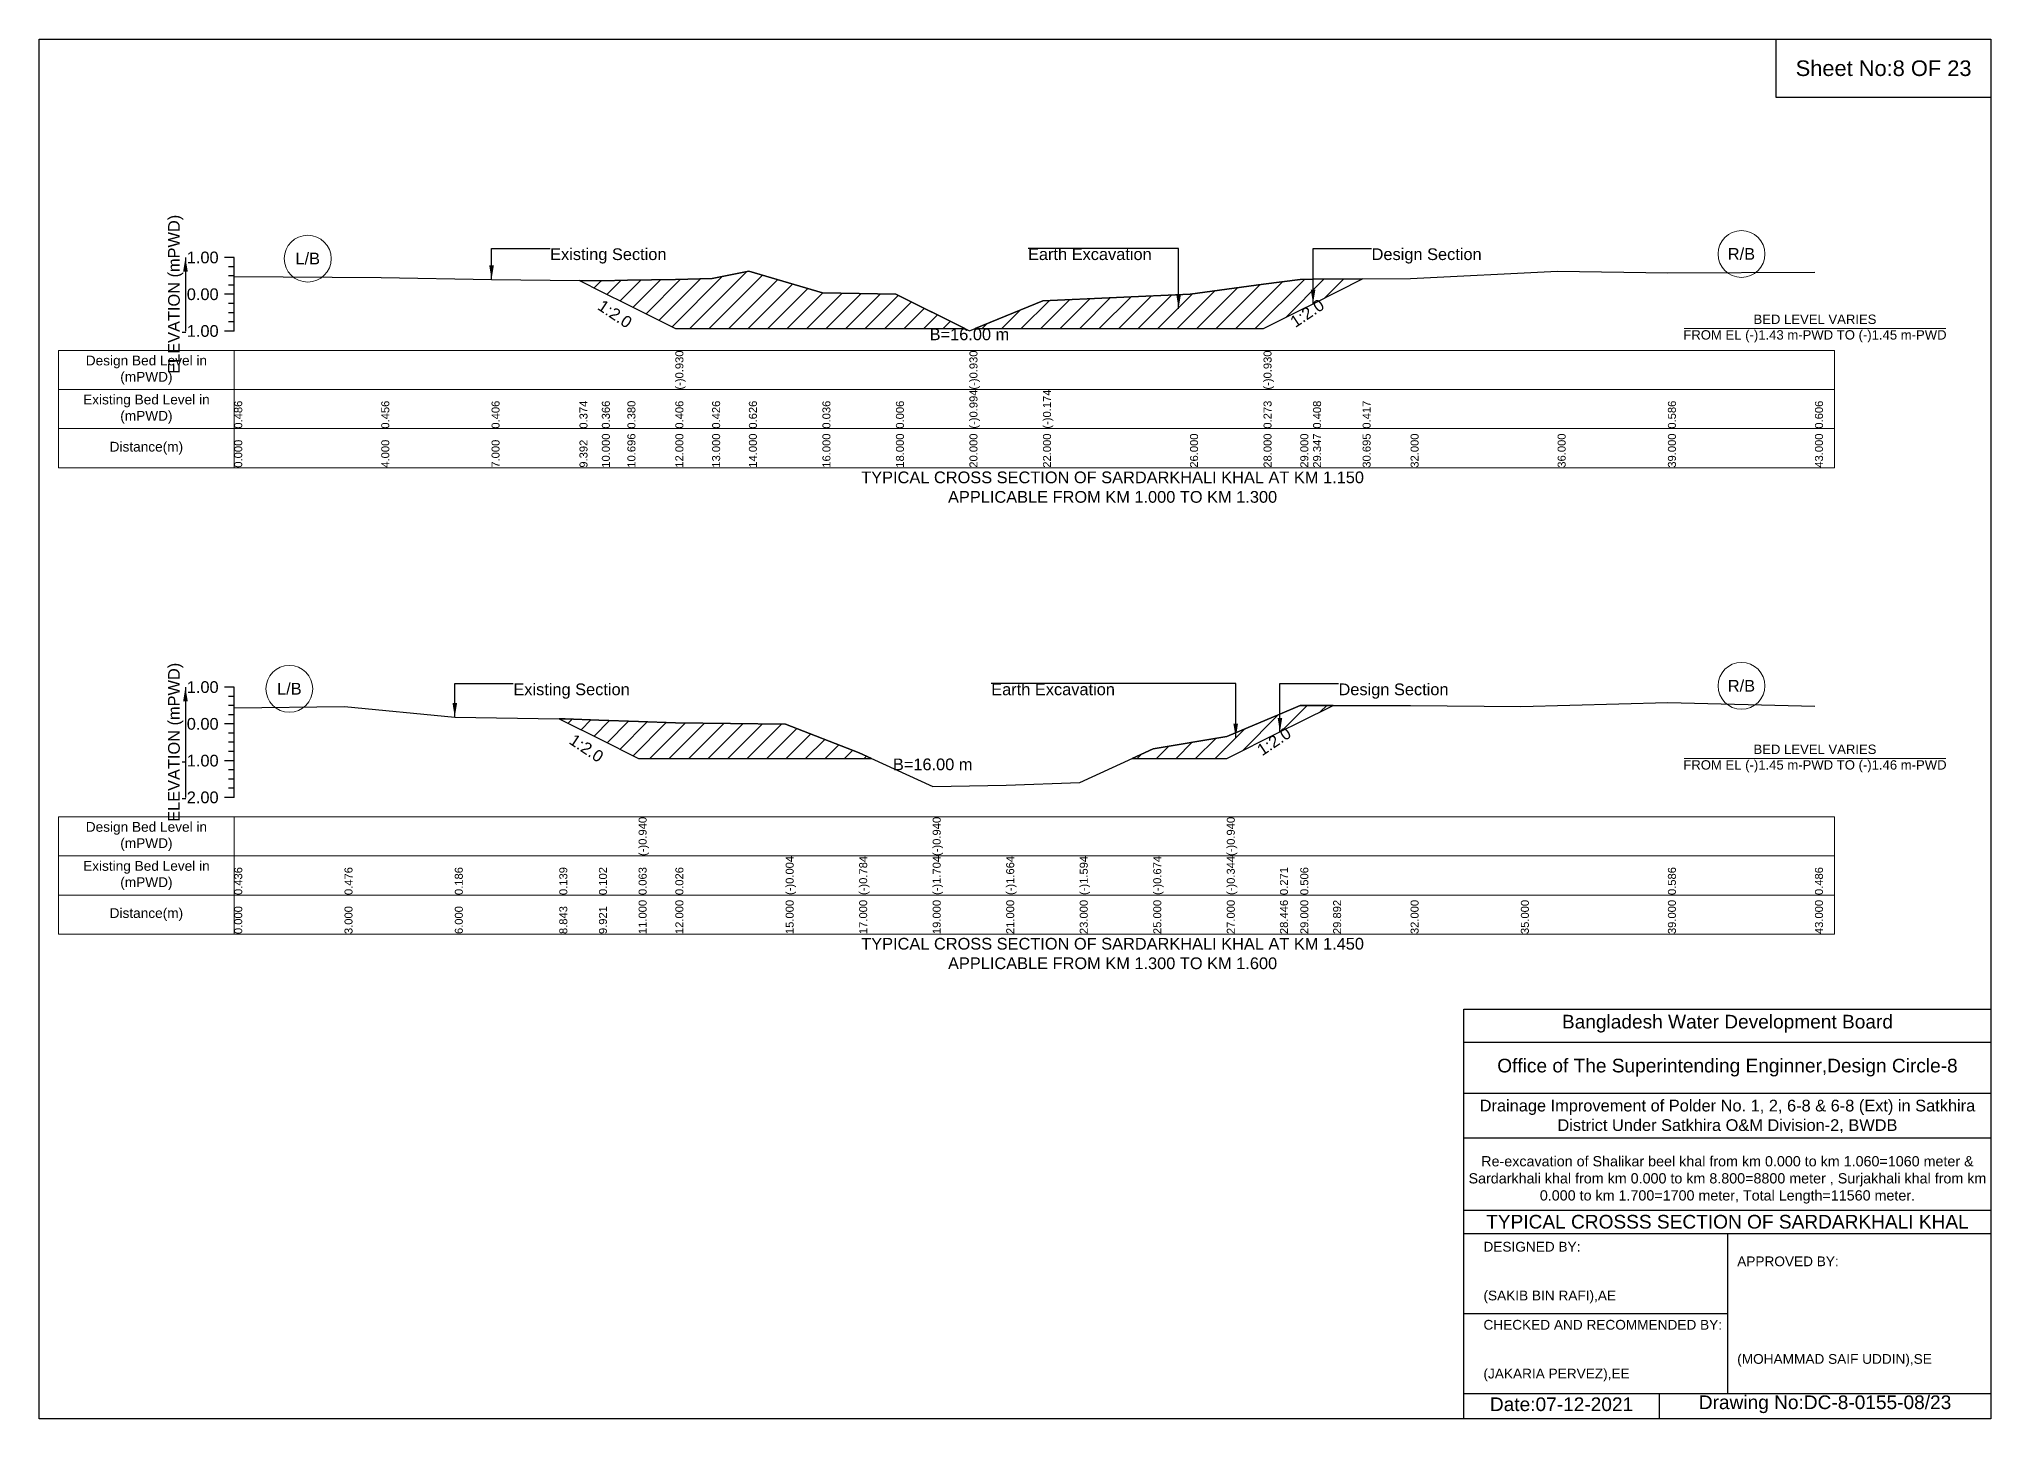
# Model space of a CAD drawing. Header units: inches. Extents: x 93000 to 506000, y -4242 to 0.
# Drawn here: x 170000 to 176000, y -4242 to 0 of the extents above; entities that cross this region are included whole.
import ezdxf

# ---------------------------------------------------------------- set-up
doc = ezdxf.new("R2010")
doc.units = ezdxf.units.IN
doc.header["$LTSCALE"] = 7
doc.header["$MEASUREMENT"] = 0
for name, color, linetype, lineweight in [('Cross section Data Border', 7, 'Continuous', 9), ('Cross Section Labels', 7, 'Continuous', 9), ('Existing_Bed_Level for Xsection', 7, 'Continuous', 25)]:
    doc.layers.add(name, color=color, linetype=linetype, lineweight=lineweight)
doc.styles.get("Standard").update_dxf_attribs({"font": 'arial.ttf'})
doc.dimstyles.get("Standard").update_dxf_attribs({"dimtxt": 0.18, "dimasz": 0.18, "dimexe": 0.18, "dimexo": 0.0625, "dimgap": 0.09, "dimtad": 0, "dimtih": 1, "dimtoh": 1, "dimdec": 4, "dimzin": 0, "dimdsep": 46, "dimtxsty": 'Standard', "dimcen": 0.09, "dimadec": 0, "dimazin": 0, "dimtfac": 1, "dimtdec": 4, "dimtofl": 0, "dimtmove": 0, "dimatfit": 3, "dimfxl": 1, "dimtolj": 1, "dimtzin": 0, "dimarcsym": 0})

msp = doc.modelspace()

# ---------------------------------------------------------------- hatches: boundary and pattern name
at = {"layer": 'Existing_Bed_Level for Xsection'}
h = msp.add_hatch(dxfattribs=at)
h.set_pattern_fill('ANSI31', color=256, scale=339, style=0)
h.paths.add_polyline_path([(171661.3, -742.4), (171730, -776.8), (171808.6, -816.1), (171956, -889.8), (172069, -889.8), (172182, -889.8), (172408, -889.8), (172634, -889.8), (172845.5, -889.8), (172634, -784), (172408, -780.6), (172182, -713.9), (172069, -736.5), (171956, -738.8), (171808.6, -741.7), (171730, -743.3)])
h = msp.add_hatch(dxfattribs=at)
h.set_pattern_fill('ANSI31', color=256, scale=339, style=0)
h.paths.add_polyline_path([(172877.6, -889.8), (173086, -889.8), (173538, -889.8), (173764, -889.8), (173877, -833.3), (173916.2, -813.6), (174068.5, -737.5), (173916.2, -738.5), (173877, -738.8), (173764, -753.9), (173538, -784), (173086, -804.3)])
h = msp.add_hatch(dxfattribs=at)
h.set_pattern_fill('ANSI31', color=256, scale=339, style=0)
h.paths.add_polyline_path([(171599.2, -2089.8), (171617, -2098.7), (171721.1, -2150.7), (171843, -2211.7), (171956, -2211.7), (172295, -2211.7), (172521, -2211.7), (172559.3, -2211.7), (172521, -2194), (172295, -2105.9), (171956, -2102.5), (171843, -2098.4), (171721.1, -2093.9), (171617, -2090.1)])
h = msp.add_hatch(dxfattribs=at)
h.set_pattern_fill('ANSI31', color=256, scale=339, style=0)
h.paths.add_polyline_path([(173359.7, -2211.7), (173425, -2211.7), (173651, -2211.7), (173814.4, -2130), (173877, -2098.7), (173977.8, -2048.3), (173877, -2048.3), (173814.4, -2074.9), (173651, -2144.3), (173425, -2181.6)])

# ---------------------------------------------------------------- linework, layer by layer
for points in [[(170000, 0), (176000, 0), (176000, -4242), (170000, -4242)], [(175340, 0), (176000, 0), (176000, -180), (175340, -180)]]:
    msp.add_lwpolyline(points, close=True)
for points in [[(174380, -4242), (174380, -2982), (176000, -2982)], [(174380, -3084), (176000, -3084)], [(174380, -3240), (176000, -3240)], [(174380, -3378), (176000, -3378)], [(174380, -3600), (176000, -3600)], [(174380, -3672), (176000, -3672)], [(175190, -3672), (175190, -4164)], [(174380, -3918), (175190, -3918)], [(174380, -4164), (176000, -4164)], [(174980, -4164), (174980, -4242)]]:
    msp.add_lwpolyline(points)
at = {"layer": 'Cross section Data Border'}
for points in [[(170060, -957.7), (175519, -957.7), (175519, -1317.7), (170060, -1317.7)], [(170060, -2391.4), (175519, -2391.4), (175519, -2751.4), (170060, -2751.4)]]:
    msp.add_lwpolyline(points, close=True, dxfattribs=at)
for points in [[(170600, -957.7), (170600, -1317.7)], [(170060, -1077.7), (175519, -1077.7)], [(170060, -1197.7), (175519, -1197.7)], [(170600, -2391.4), (170600, -2751.4)], [(170060, -2511.4), (175519, -2511.4)], [(170060, -2631.4), (175519, -2631.4)]]:
    msp.add_lwpolyline(points, dxfattribs=at)
at = {"layer": 'Cross Section Labels'}
for points in [[(175057.1, -889.8), (175860.9, -889.8)], [(175057.1, -2211.7), (175860.9, -2211.7)]]:
    msp.add_lwpolyline(points, dxfattribs=at)
for centre in [(175233, -660.8), (170826, -675), (175233, -1988.4), (170769.5, -1997.4)]:
    msp.add_circle(centre, 72, dxfattribs=at)
at = {"layer": 'Existing_Bed_Level for Xsection'}
for points in [[(170600, -671.7), (170570, -671.7)], [(170600, -699.9), (170582, -699.9)], [(170600, -897.7), (170600, -784.7), (170600, -671.7)], [(170600, -729.8), (171052, -733.1), (171391, -738.8), (171661.3, -742.4), (171730, -743.3), (171808.6, -741.7), (171956, -738.8), (171956, -738.8), (172069, -736.5), (172182, -713.9), (172408, -780.6), (172634, -784), (172860, -897), (172860, -897), (173086, -804.3), (173538, -784), (173764, -753.9), (173764, -753.9), (173877, -738.8), (173916.2, -738.5), (174068.5, -737.5), (174216, -736.5), (174668, -713.9), (175007, -718.5), (175459, -716.2)], [(170600, -728.2), (170582, -728.2)], [(170600, -756.4), (170582, -756.4)], [(170600, -784.7), (170570, -784.7)], [(170600, -812.9), (170582, -812.9)], [(170600, -897.7), (170570, -897.7)], [(170600, -841.2), (170582, -841.2)], [(170600, -869.4), (170582, -869.4)], [(170600, -1992.4), (170570, -1992.4)], [(170600, -2020.7), (170582, -2020.7)], [(170600, -2331.4), (170600, -2218.4), (170600, -2105.4), (170600, -1992.4)], [(170600, -2056.2), (170939, -2051.7), (171278, -2084.4), (171599.2, -2089.8), (171617, -2090.1), (171721.1, -2093.9), (171843, -2098.4), (171843, -2098.4), (171956, -2102.5), (172295, -2105.9), (172521, -2194), (172747, -2298), (172747, -2298), (172973, -2293.5), (173199, -2285.6), (173425, -2181.6), (173651, -2144.3), (173651, -2144.3), (173814.4, -2074.9), (173877, -2048.3), (173977.8, -2048.3), (174216, -2048.3), (174555, -2051.7), (175007, -2039.2), (175459, -2050.5)], [(170600, -2048.9), (170582, -2048.9)], [(170600, -2077.2), (170582, -2077.2)], [(170600, -2105.4), (170570, -2105.4)], [(170600, -2133.7), (170582, -2133.7)], [(170600, -2218.4), (170570, -2218.4)], [(170600, -2161.9), (170582, -2161.9)], [(170600, -2190.2), (170582, -2190.2)], [(170600, -2246.7), (170582, -2246.7)], [(170600, -2274.9), (170582, -2274.9)], [(170600, -2331.4), (170570, -2331.4)], [(170600, -2303.2), (170582, -2303.2)]]:
    msp.add_lwpolyline(points, dxfattribs=at)
for points in [[(171661.3, -742.4), (171730, -776.8), (171808.6, -816.1), (171956, -889.8), (171956, -889.8), (172069, -889.8), (172182, -889.8), (172408, -889.8), (172634, -889.8), (172845.5, -889.8), (172634, -784), (172408, -780.6), (172182, -713.9), (172069, -736.5), (171956, -738.8), (171956, -738.8), (171808.6, -741.7), (171730, -743.3)], [(172877.6, -889.8), (173086, -889.8), (173538, -889.8), (173764, -889.8), (173764, -889.8), (173877, -833.3), (173916.2, -813.6), (174068.5, -737.5), (174068.5, -737.5), (174068.5, -737.5), (173916.2, -738.5), (173877, -738.8), (173764, -753.9), (173764, -753.9), (173538, -784), (173086, -804.3)], [(171599.2, -2089.8), (171599.2, -2089.8), (171617, -2098.7), (171721.1, -2150.7), (171843, -2211.7), (171843, -2211.7), (171956, -2211.7), (172295, -2211.7), (172521, -2211.7), (172559.3, -2211.7), (172521, -2194), (172295, -2105.9), (171956, -2102.5), (171843, -2098.4), (171843, -2098.4), (171721.1, -2093.9), (171617, -2090.1), (171599.2, -2089.8)], [(173359.7, -2211.7), (173425, -2211.7), (173651, -2211.7), (173651, -2211.7), (173814.4, -2130), (173877, -2098.7), (173977.8, -2048.3), (173977.8, -2048.3), (173977.8, -2048.3), (173877, -2048.3), (173814.4, -2074.9), (173651, -2144.3), (173651, -2144.3), (173425, -2181.6)]]:
    msp.add_lwpolyline(points, close=True, dxfattribs=at)

# ---------------------------------------------------------------- texts
at = {"attachment_point": 5}
for s, insert, char_height in [('Sheet No:8 OF 23', (175670, -90), 48), ('Bangladesh Water Development Board', (175190, -3027), 42), ('Office of The Superintending Enginner,Design Circle-8', (175190, -3162), 42)]:
    msp.add_mtext(s, dxfattribs=dict(at, insert=insert, char_height=char_height))
for s, insert, char_height, width, attachment_point in [('Drainage Improvement of Polder No. 1, 2, 6-8 & 6-8 (Ext) in Satkhira District Under Satkhira O&M Division-2, BWDB', (175190, -3312), 36, 1680, 5), ('Re-excavation of Shalikar beel khal from km 0.000 to km 1.060=1060 meter & Sardarkhali khal from km 0.000 to km 8.800=8800 meter , Surjakhali khal from km 0.000 to km 1.700=1700 meter, Total Length=11560 meter.', (175190, -3507), 31.4683, 1620, 5), ('TYPICAL CROSSS SECTION OF SARDARKHALI KHAL', (175190, -3636), 42, 1680, 5), ('DESIGNED BY:^J^J^J(SAKIB BIN RAFI),AE', (174440, -3792), 30, 840, 4), ('APPROVED BY:^J^J^J^J^J^J(MOHAMMAD SAIF UDDIN),SE', (175220, -3912), 30, 840, 4), ('CHECKED AND RECOMMENDED BY:^J^J^J(JAKARIA PERVEZ),EE', (174440, -4032), 30, 840, 4), ('Date:07-12-2021', (174680, -4197), 42, 840, 5), ('Drawing No:DC-8-0155-08/23', (175490, -4197), 42, 1320, 5)]:
    msp.add_mtext(s, dxfattribs=dict(insert=insert, char_height=char_height, width=width, attachment_point=attachment_point))
at = {"layer": 'Cross section Data Border', "char_height": 30, "width": 480, "attachment_point": 5}
for s, insert in [('Design Bed Level in (mPWD)', (170330, -1017.7)), ('Existing Bed Level in (mPWD)', (170330, -1137.7)), ('Distance(m)', (170330, -1257.7)), ('Design Bed Level in (mPWD)', (170330, -2451.4)), ('Existing Bed Level in (mPWD)', (170330, -2571.4)), ('Distance(m)', (170330, -2691.4))]:
    msp.add_mtext(s, dxfattribs=dict(at, insert=insert))
at = {"layer": 'Cross Section Labels'}
for s, insert, char_height, attachment_point in [('L/B', (170826, -675), 36, 5), ('Existing Section', (171571, -643.4), 36, 1), ('Earth Excavation', (173040, -643.4), 36, 1), ('Design Section', (174096.2, -643.4), 36, 1), ('R/B', (175233, -660.8), 36, 5), ('B=16.00 m', (172860, -889.8), 36, 2), ('BED LEVEL VARIES ^JFROM EL (-)1.43 m-PWD TO (-)1.45 m-PWD', (175459, -889.8), 28.8, 5), ('TYPICAL CROSS SECTION OF SARDARKHALI KHAL AT KM 1.150^JAPPLICABLE FROM KM 1.000 TO KM 1.300', (173300, -1377.7), 36, 5), ('L/B', (170769.5, -1997.4), 36, 5), ('Existing Section', (171458, -1981.1), 36, 1), ('Earth Excavation', (172927, -1981.1), 36, 1), ('Design Section', (173994.4, -1981.1), 36, 1), ('R/B', (175233, -1988.4), 36, 5), ('B=16.00 m', (172747, -2211.7), 36, 2), ('BED LEVEL VARIES ^JFROM EL (-)1.45 m-PWD TO (-)1.46 m-PWD', (175459, -2211.7), 28.8, 5), ('TYPICAL CROSS SECTION OF SARDARKHALI KHAL AT KM 1.450^JAPPLICABLE FROM KM 1.300 TO KM 1.600', (173300, -2811.4), 36, 5)]:
    msp.add_mtext(s, dxfattribs=dict(at, insert=insert, char_height=char_height, attachment_point=attachment_point))
at = {"layer": 'Cross Section Labels', "char_height": 36, "attachment_point": 2}
for insert, rotation in [((171780.4, -830.2), 326.30993), ((173888, -827.8), 33.69007), ((171692.9, -2164.9), 326.30993), ((173786.1, -2144.1), 33.69007)]:
    msp.add_mtext('1:2.0', dxfattribs=dict(at, insert=insert, rotation=rotation))
at = {"layer": 'Existing_Bed_Level for Xsection', "rotation": 90}
for s, insert, char_height, attachment_point in [('ELEVATION (mPWD)', (170420, -784.7), 36, 5), ('(-)0.930', (171956, -1077.7), 24.6, 1), ('(-)0.930', (172860, -1077.7), 24.6, 1), ('(-)0.930', (173764, -1077.7), 24.6, 1), ('(-)0.994', (172860, -1197.7), 24.6, 1), ('(-)0.174', (173086, -1197.7), 24.6, 1), ('0.486', (170600, -1197.7), 24.6, 1), ('0.456', (171052, -1197.7), 24.6, 1), ('0.406', (171391, -1197.7), 24.6, 1), ('0.374', (171661.3, -1197.7), 24.6, 1), ('0.366', (171730, -1197.7), 24.6, 1), ('0.380', (171808.6, -1197.7), 24.6, 1), ('0.406', (171956, -1197.7), 24.6, 1), ('0.426', (172069, -1197.7), 24.6, 1), ('0.626', (172182, -1197.7), 24.6, 1), ('0.036', (172408, -1197.7), 24.6, 1), ('0.006', (172634, -1197.7), 24.6, 1), ('0.273', (173764, -1197.7), 24.6, 1), ('0.408', (173916.2, -1197.7), 24.6, 1), ('0.417', (174068.5, -1197.7), 24.6, 1), ('0.586', (175007, -1197.7), 24.6, 1), ('0.606', (175459, -1197.7), 24.6, 1), ('0.000', (170600, -1317.7), 24.6, 1), ('4.000', (171052, -1317.7), 24.6, 1), ('7.000', (171391, -1317.7), 24.6, 1), ('9.392', (171661.3, -1317.7), 24.6, 1), ('10.000', (171730, -1317.7), 24.6, 1), ('10.696', (171808.6, -1317.7), 24.6, 1), ('12.000', (171956, -1317.7), 24.6, 1), ('13.000', (172069, -1317.7), 24.6, 1), ('14.000', (172182, -1317.7), 24.6, 1), ('16.000', (172408, -1317.7), 24.6, 1), ('18.000', (172634, -1317.7), 24.6, 1), ('20.000', (172860, -1317.7), 24.6, 1), ('22.000', (173086, -1317.7), 24.6, 1), ('26.000', (173538, -1317.7), 24.6, 1), ('28.000', (173764, -1317.7), 24.6, 1), ('29.000', (173877, -1317.7), 24.6, 1), ('29.347', (173916.2, -1317.7), 24.6, 1), ('30.695', (174068.5, -1317.7), 24.6, 1), ('32.000', (174216, -1317.7), 24.6, 1), ('36.000', (174668, -1317.7), 24.6, 1), ('39.000', (175007, -1317.7), 24.6, 1), ('43.000', (175459, -1317.7), 24.6, 1), ('ELEVATION (mPWD)', (170420, -2161.9), 36, 5), ('(-)0.940', (171843, -2511.4), 24.6, 1), ('(-)0.940', (172747, -2511.4), 24.6, 1), ('(-)0.940', (173651, -2511.4), 24.6, 1), ('(-)0.004', (172295, -2631.4), 24.6, 1), ('(-)0.784', (172521, -2631.4), 24.6, 1), ('(-)1.704', (172747, -2631.4), 24.6, 1), ('(-)1.664', (172973, -2631.4), 24.6, 1), ('(-)1.594', (173199, -2631.4), 24.6, 1), ('(-)0.674', (173425, -2631.4), 24.6, 1), ('(-)0.344', (173651, -2631.4), 24.6, 1), ('0.436', (170600, -2631.4), 24.6, 1), ('0.476', (170939, -2631.4), 24.6, 1), ('0.186', (171278, -2631.4), 24.6, 1), ('0.139', (171599.2, -2631.4), 24.6, 1), ('0.102', (171721.1, -2631.4), 24.6, 1), ('0.063', (171843, -2631.4), 24.6, 1), ('0.026', (171956, -2631.4), 24.6, 1), ('0.271', (173814.4, -2631.4), 24.6, 1), ('0.506', (173877, -2631.4), 24.6, 1), ('0.586', (175007, -2631.4), 24.6, 1), ('0.486', (175459, -2631.4), 24.6, 1), ('0.000', (170600, -2751.4), 24.6, 1), ('3.000', (170939, -2751.4), 24.6, 1), ('6.000', (171278, -2751.4), 24.6, 1), ('8.843', (171599.2, -2751.4), 24.6, 1), ('9.921', (171721.1, -2751.4), 24.6, 1), ('11.000', (171843, -2751.4), 24.6, 1), ('12.000', (171956, -2751.4), 24.6, 1), ('15.000', (172295, -2751.4), 24.6, 1), ('17.000', (172521, -2751.4), 24.6, 1), ('19.000', (172747, -2751.4), 24.6, 1), ('21.000', (172973, -2751.4), 24.6, 1), ('23.000', (173199, -2751.4), 24.6, 1), ('25.000', (173425, -2751.4), 24.6, 1), ('27.000', (173651, -2751.4), 24.6, 1), ('28.446', (173814.4, -2751.4), 24.6, 1), ('29.000', (173877, -2751.4), 24.6, 1), ('29.892', (173977.8, -2751.4), 24.6, 1), ('32.000', (174216, -2751.4), 24.6, 1), ('35.000', (174555, -2751.4), 24.6, 1), ('39.000', (175007, -2751.4), 24.6, 1), ('43.000', (175459, -2751.4), 24.6, 1)]:
    msp.add_mtext(s, dxfattribs=dict(at, insert=insert, char_height=char_height, attachment_point=attachment_point))
at = {"layer": 'Existing_Bed_Level for Xsection', "char_height": 36, "attachment_point": 6}
for s, insert in [('1.00', (170552, -671.7)), ('0.00', (170552, -784.7)), ('-1.00', (170552, -897.7)), ('1.00', (170552, -1992.4)), ('0.00', (170552, -2105.4)), ('-1.00', (170552, -2218.4)), ('-2.00', (170552, -2331.4))]:
    msp.add_mtext(s, dxfattribs=dict(at, insert=insert))

# ---------------------------------------------------------------- leaders
at = {"layer": 'Cross Section Labels', "annotation_type": 0, "has_hookline": 1}
for points, hookline_direction, text_width in [([(171391, -738.8), (171391, -643.4), (171570.9, -643.4)], 0, 350.4), ([(173502.8, -828.9), (173502.8, -643.4), (173040.1, -643.4)], 1, 372.7), ([(173916.2, -813.6), (173916.2, -643.4), (174096.2, -643.4)], 0, 330.9), ([(171278, -2084.4), (171278, -1981.1), (171457.9, -1981.1)], 0, 350.4), ([(173678.4, -2148), (173678.4, -1981.1), (172927.1, -1981.1)], 1, 372.7), ([(173814.4, -2130), (173814.4, -1981.1), (173994.3, -1981.1)], 0, 330.9)]:
    msp.add_leader(points, dimstyle='Standard', override={"dimasz": 43.2}, dxfattribs=dict(at, hookline_direction=hookline_direction, text_width=text_width))
at = {"layer": 'Existing_Bed_Level for Xsection'}
for points in [[(170450, -671.7), (170450, -897.7)], [(170450, -1992.4), (170450, -2331.4)]]:
    msp.add_leader(points, dimstyle='Standard', override={"dimasz": 43.2}, dxfattribs=at)

doc.saveas('drawing.dxf')
